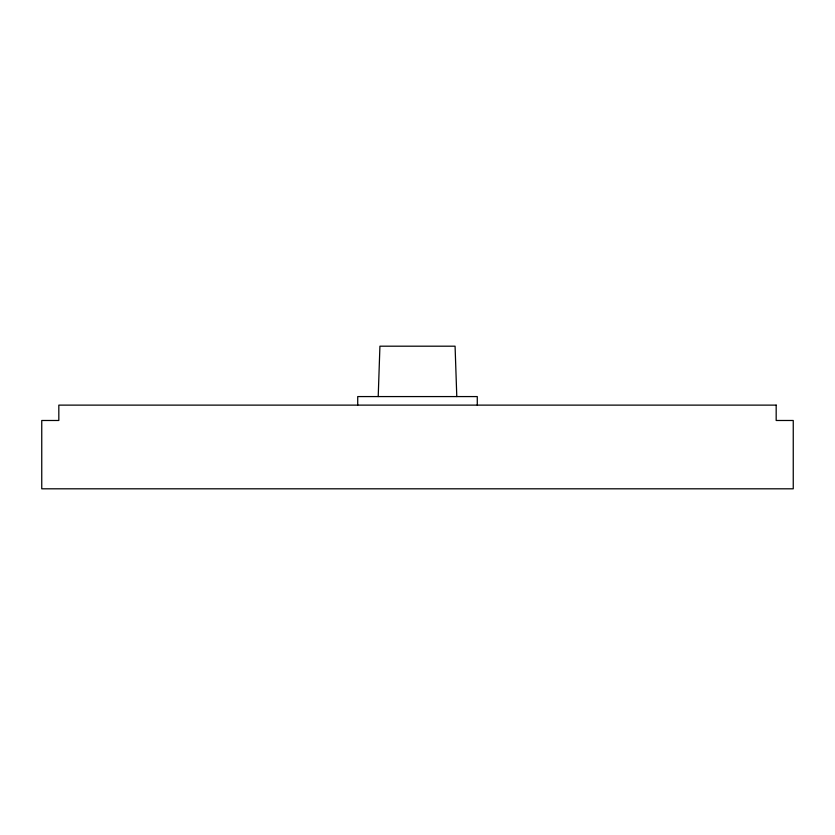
<?xml version="1.0" encoding="UTF-8"?>
<svg xmlns="http://www.w3.org/2000/svg" width="835" height="835" viewBox="0 0 835 835"><rect width="100%" height="100%" fill="white"/><g stroke="black" fill="none" stroke-linecap="round" stroke-linejoin="round"><path stroke-width="1.25" d="M378.213 396.573L379.925 346.191L455.075 346.191L456.787 396.573M477.276 405.121L477.276 396.573L357.724 396.573L357.724 405.121M776.174 405.121L58.826 405.121L58.826 420.485L41.75 420.485L41.75 488.809L793.25 488.809L793.25 420.485L776.174 420.485L776.174 405.121"/></g></svg>
